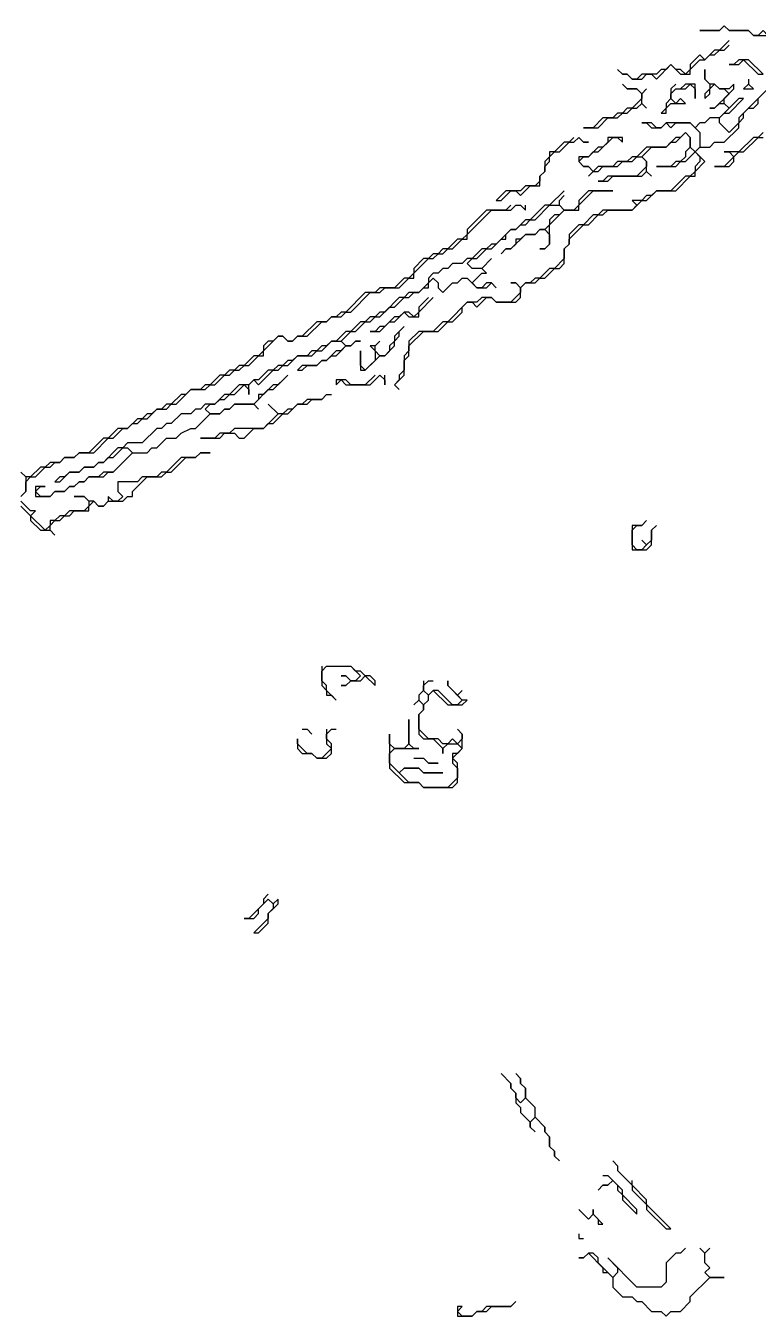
# Model space of a CAD drawing. Header units: metres. Extents: x 76363 to 76886, y 81203 to 81673.
# Drawn here: x 76711 to 76771.4, y 81478.2 to 81584.6 of the extents above; entities that cross this region are included whole.
import ezdxf

# ---------------------------------------------------------------- set-up
doc = ezdxf.new("R2010")
doc.units = ezdxf.units.M

msp = doc.modelspace()

# ---------------------------------------------------------------- linework, layer by layer
for points in [[(76768.6, 81584.6, 229.64), (76768.2, 81584.2, 229.62), (76766.6, 81584.2, 229.7), (76768.2, 81584.2, 229.62), (76768.6, 81584.6, 229.64), (76769, 81584.2, 229.62), (76770.6, 81584.2, 229.57), (76771, 81583.8, 229.66), (76772.2, 81583.8, 229.59), (76772.6, 81583.4, 229.68), (76773, 81583.4, 229.65), (76774.2, 81582.2, 229.81), (76773.8, 81582.6, 229.78), (76773.8, 81583, 229.74), (76773.4, 81583.4, 229.72), (76773, 81583.4, 229.65), (76772.6, 81583.8, 229.59), (76772.2, 81583.8, 229.59), (76771.8, 81584.2, 229.56), (76771.4, 81583.8, 229.66), (76771, 81583.8, 229.66), (76770.6, 81584.2, 229.57), (76769, 81584.2, 229.62)], [(76769, 81583.4, 229.96), (76768.2, 81582.6, 230.11), (76767.8, 81582.6, 230.05), (76767, 81581.8, 230.03), (76766.6, 81582.2, 229.89), (76765.8, 81581.4, 229.89), (76765.8, 81581, 229.91), (76765.4, 81580.6, 229.93), (76765, 81581, 229.87), (76764.6, 81581, 229.95), (76764.2, 81581.4, 229.89), (76763.8, 81581, 229.88), (76763.4, 81581, 229.98), (76763, 81580.6, 230.01), (76761.8, 81580.6, 229.87), (76761.4, 81580.2, 229.84), (76761, 81580.2, 229.85), (76760.6, 81580.6, 229.86), (76760.2, 81580.6, 229.79), (76759.8, 81581, 229.79), (76760.2, 81580.6, 229.79), (76760.6, 81580.6, 229.86), (76761, 81580.2, 229.85), (76761.8, 81580.2, 229.84), (76762.2, 81580.6, 229.91), (76762.6, 81580.6, 229.94), (76763, 81580.2, 230), (76764.2, 81581.4, 229.89), (76765, 81580.6, 229.97), (76765.8, 81580.6, 230), (76765.8, 81581, 229.91), (76766.6, 81581.8, 229.9), (76767, 81581.8, 230.03), (76767.4, 81582.2, 230.07), (76767.8, 81582.2, 230.15), (76768.2, 81582.6, 230.11), (76768.6, 81582.6, 230.17), (76769, 81583, 230.1)], [(76771.8, 81580.6, 231.09), (76770.6, 81581.8, 230.98), (76769.8, 81581.8, 230.98), (76769.4, 81581.4, 231.06), (76769, 81581.4, 230.84), (76769.8, 81581.4, 231.25), (76770.2, 81581.8, 231.04), (76771.4, 81580.6, 231.25), (76771.8, 81580.6, 231.09)], [(76772.2, 81579.4, 231.29), (76769.8, 81577, 231.9), (76769.8, 81576.6, 231.81), (76769, 81575.8, 231.62), (76768.2, 81576.6, 231.69), (76768.2, 81577, 231.59), (76768.6, 81577.4, 231.43), (76769, 81577.4, 231.69), (76770.2, 81578.6, 231.47), (76769.8, 81578.6, 231.43), (76769, 81577.8, 231.57), (76768.6, 81578.2, 231.26), (76768.6, 81578.6, 231.12), (76769.4, 81579.4, 231.05), (76769.4, 81579.8, 231.03), (76769, 81579.4, 230.93), (76768.2, 81579.4, 230.78), (76767.8, 81579.8, 230.73), (76767.4, 81579.8, 230.65), (76767, 81580.2, 230.56), (76767, 81581, 230.18), (76767, 81580.2, 230.56), (76767.4, 81579.8, 230.65), (76767.4, 81579.4, 230.72), (76767, 81579, 230.74), (76767, 81578.6, 230.98), (76767.4, 81579, 230.88), (76767.4, 81579.4, 230.72), (76767.8, 81579.8, 230.73), (76768.2, 81579.4, 230.78), (76768.6, 81579.4, 230.86), (76769, 81579, 230.99), (76767.8, 81577.8, 231.18), (76767.4, 81577.8, 231.08), (76767.8, 81577.8, 231.18), (76768.2, 81578.2, 231.19), (76768.6, 81578.2, 231.26), (76769, 81577.8, 231.57), (76768.2, 81577, 231.59), (76767.4, 81577, 231.29), (76767, 81576.6, 231.25), (76766.6, 81576.6, 231.12), (76766.2, 81576.2, 231.11), (76765.8, 81576.6, 230.97), (76763.8, 81576.6, 230.94), (76763.4, 81576.2, 230.97), (76763, 81576.2, 230.97), (76762.6, 81576.6, 230.79), (76761.8, 81576.6, 230.63), (76762.2, 81576.6, 230.72), (76762.6, 81576.2, 230.89), (76763.4, 81576.2, 230.97), (76763.8, 81576.6, 230.94), (76764.2, 81576.2, 231.04), (76764.6, 81576.6, 230.91), (76765.8, 81576.6, 230.97), (76766.6, 81575.8, 231.25), (76766.6, 81574.6, 231.12), (76766.2, 81574.2, 231.35), (76765.8, 81574.6, 231.57), (76765.8, 81575.4, 231.53), (76765.4, 81575.8, 231.28), (76765, 81575.4, 231.54), (76764.6, 81575.4, 231.39), (76763.8, 81574.6, 231.58), (76762.2, 81574.6, 231.67), (76761.4, 81573.8, 231.97), (76761, 81573.8, 231.82), (76760.6, 81573.4, 232), (76759.8, 81573.4, 231.92), (76759.4, 81573, 231.99), (76758.2, 81573, 231.71), (76757.8, 81572.6, 231.59), (76757.4, 81573, 231.21), (76757, 81573, 231.07), (76756.6, 81573.4, 230.72), (76757, 81573.8, 230.73), (76757.4, 81573.8, 230.88), (76757.8, 81574.2, 230.75), (76758.2, 81574.2, 230.8), (76759.4, 81575.4, 230.64), (76759.8, 81575.4, 230.75), (76760.2, 81575, 230.93), (76760.2, 81575.4, 230.86), (76759, 81575.4, 230.57), (76759, 81575, 230.7), (76758.6, 81574.6, 230.76), (76758.2, 81574.6, 230.65), (76757.4, 81573.8, 230.88), (76756.6, 81573.8, 230.66), (76756.6, 81573.4, 230.72), (76757, 81573, 231.07), (76757.4, 81573, 231.21), (76757.8, 81572.6, 231.59), (76757.4, 81572.2, 231.58), (76757.8, 81572.6, 231.59), (76758.2, 81572.6, 231.79), (76758.6, 81573, 231.8), (76759.8, 81573, 232.06), (76760.2, 81573.4, 231.85), (76761, 81573.4, 232), (76761.4, 81573.8, 231.97), (76761.8, 81573.8, 231.94), (76762.2, 81573.4, 232.14), (76762.2, 81573, 232.13), (76761.4, 81572.2, 232.17), (76759, 81572.2, 232.14), (76758.6, 81571.8, 232.02), (76758.2, 81571.8, 231.98), (76759, 81571.8, 232.01), (76759.4, 81572.2, 232.19), (76761.8, 81572.2, 232.18), (76762.2, 81572.6, 232.12), (76762.6, 81572.2, 231.79), (76762.2, 81572.6, 232.12), (76762.2, 81573.4, 232.14), (76761.8, 81573.8, 231.94), (76762.6, 81574.6, 231.7), (76763.8, 81574.6, 231.58), (76764.2, 81575, 231.52), (76764.6, 81575, 231.6), (76765.4, 81575.8, 231.28), (76765.8, 81575.4, 231.53), (76765.8, 81574.6, 231.57), (76765.4, 81574.2, 231.71), (76765.4, 81573.8, 231.78), (76765, 81573.4, 231.8), (76764.6, 81573.4, 231.83), (76764.2, 81573, 231.82), (76763, 81573, 231.9), (76764.6, 81573, 231.82), (76765, 81573.4, 231.8), (76765.4, 81573.4, 231.87), (76766.2, 81574.2, 231.35), (76766.6, 81573.8, 231), (76766.6, 81573.4, 230.81), (76766.2, 81573, 230.86), (76766.2, 81572.6, 230.62), (76765.8, 81572.2, 230.69), (76765.4, 81572.2, 230.92), (76764.2, 81571, 230.47), (76763, 81571, 231.05), (76762.6, 81570.6, 230.66), (76762.2, 81570.6, 230.85), (76761.8, 81570.2, 230.71), (76761, 81570.2, 231.02), (76761.4, 81569.8, 230.67), (76761, 81569.4, 230.52), (76758.6, 81569.4, 230.5), (76758.2, 81569, 230.48), (76757.8, 81569, 230.6), (76757, 81568.2, 230.51), (76756.6, 81568.2, 230.62), (76755.8, 81567.4, 230.38), (76755.8, 81566.6, 230.18), (76755.4, 81566.2, 230.32), (76755.4, 81565.4, 230.21), (76754.6, 81564.6, 230.22), (76754.2, 81564.6, 230.33), (76753.4, 81563.8, 229.99), (76753, 81563.8, 230.11), (76752.6, 81563.4, 229.98), (76752.2, 81563.4, 230.09), (76751.8, 81563, 229.89), (76751.4, 81563.4, 230.16), (76751, 81563.4, 230.18), (76751.4, 81563.4, 230.16), (76751.8, 81563, 229.89), (76751.8, 81562.6, 229.72), (76751, 81561.8, 229.88), (76749.8, 81561.8, 229.75), (76749.4, 81562.2, 229.91), (76748.6, 81562.2, 230.02), (76748.2, 81561.8, 229.89), (76747.4, 81561.8, 230.12), (76745.8, 81560.2, 229.82), (76745.4, 81560.2, 229.9), (76744.6, 81559.4, 229.91), (76743.4, 81559.4, 230.02), (76742.6, 81558.6, 230.03), (76742.6, 81557.8, 229.84), (76742.2, 81557.4, 229.85), (76742.2, 81556.2, 229.58), (76741.8, 81555.8, 229.68), (76741.8, 81555.4, 229.59), (76741.4, 81555, 229.69), (76741.8, 81554.6, 229.55), (76741.4, 81555, 229.69), (76742.2, 81555.8, 229.52), (76742.2, 81557, 229.73), (76742.6, 81557.4, 229.75), (76742.6, 81558.2, 229.86), (76743.8, 81559.4, 229.99), (76745, 81559.4, 229.83), (76745.8, 81560.2, 229.82), (76746.2, 81560.2, 229.71), (76747, 81561, 229.82), (76747, 81561.4, 229.91), (76747.4, 81561.8, 230.12), (76747.8, 81561.8, 230.1), (76748.2, 81561.4, 229.76), (76749, 81562.2, 229.9), (76749.4, 81562.2, 229.91), (76749.8, 81561.8, 229.75), (76751.4, 81561.8, 229.68), (76751.8, 81562.2, 229.67), (76751.8, 81563, 229.89), (76752.2, 81563.4, 230.09), (76753, 81563.4, 229.9), (76753.4, 81563.8, 229.99), (76753.8, 81563.8, 230.04), (76754.6, 81564.6, 230.22), (76755, 81564.6, 230.17), (76755.4, 81565, 230.2), (76755.4, 81566.2, 230.32), (76755.8, 81566.6, 230.18), (76755.8, 81567, 230.32), (76757, 81568.2, 230.51), (76757.4, 81568.2, 230.41), (76758.2, 81569, 230.48), (76758.6, 81569, 230.36), (76759, 81569.4, 230.45), (76761, 81569.4, 230.52), (76761.8, 81570.2, 230.71), (76762.2, 81570.2, 230.63), (76763, 81571, 231.05), (76764.6, 81571, 230.35), (76765.8, 81572.2, 230.69), (76766.2, 81572.2, 230.5), (76766.2, 81572.6, 230.62), (76767, 81573.4, 230.52), (76766.2, 81574.2, 231.35), (76766.6, 81574.6, 231.12), (76767.4, 81574.6, 231.11), (76767.8, 81575, 231.23), (76768.6, 81575, 231.51), (76769.8, 81576.2, 231.63), (76769.8, 81576.6, 231.81), (76770.2, 81577, 231.82), (76770.2, 81577.4, 231.84), (76770.6, 81577.8, 231.86), (76771, 81577.8, 231.63), (76771.4, 81578.2, 231.48), (76771.4, 81578.6, 231.47), (76772.2, 81579.4, 231.29)], [(76770.6, 81580.2, 231.39), (76770.6, 81579.8, 231.41), (76770.2, 81579.4, 231.31), (76771, 81579.4, 231.47), (76770.6, 81579.8, 231.41)], [(76760.2, 81579.8, 229.95), (76760.6, 81579.4, 229.97), (76761.4, 81579.4, 229.89), (76761.8, 81579, 229.95), (76761.8, 81578.6, 230.05), (76761, 81577.8, 230.05), (76760.6, 81577.8, 230.05), (76760.2, 81577.4, 230.04), (76759.8, 81577.4, 230.03), (76759.4, 81577, 230.02), (76758.6, 81577, 230.03), (76757.8, 81576.2, 230.14), (76757, 81576.2, 230.06), (76758.2, 81576.2, 230.14), (76759, 81577, 230.02), (76759.8, 81577, 230.09), (76760.2, 81577.4, 230.04), (76760.6, 81577.4, 230.07), (76761, 81577.8, 230.05), (76761.4, 81577.8, 230.12), (76761.8, 81578.2, 230.15), (76762.2, 81577.8, 230.32), (76761.8, 81578.2, 230.15), (76761.8, 81579, 229.95), (76762.2, 81579.4, 230.04), (76761.8, 81579, 229.95), (76761.4, 81579.4, 229.89), (76760.6, 81579.4, 229.97)], [(76764.6, 81579.8, 230.39), (76764.2, 81579.4, 230.49), (76764.2, 81578.6, 230.69), (76763.8, 81578.2, 230.67), (76763.8, 81577.8, 230.76), (76763.4, 81577.4, 230.71), (76763.8, 81577.4, 230.86), (76763.8, 81577.8, 230.76), (76764.2, 81578.2, 230.75), (76765.4, 81578.2, 230.66), (76765, 81578.6, 230.72), (76764.6, 81578.2, 230.83), (76764.2, 81578.6, 230.69), (76764.2, 81579, 230.62), (76764.6, 81579.4, 230.49), (76765.4, 81579.4, 230.38), (76765.8, 81579.8, 230.18), (76766.2, 81579.4, 230.37), (76766.2, 81578.6, 230.6), (76766.2, 81579.8, 230.28), (76765.4, 81579.8, 230.16), (76765, 81579.4, 230.49)], [(76756.2, 81575.4, 230.19), (76755.8, 81575, 230.21), (76755.4, 81575, 230.25), (76754.6, 81574.2, 230.3), (76754.2, 81574.2, 230.29), (76754.2, 81573.8, 230.28), (76753.8, 81573.4, 230.29), (76753.8, 81572.6, 230.31), (76753.4, 81572.2, 230.28), (76753.4, 81571.8, 230.27), (76753, 81571.4, 230.26), (76752.2, 81571.4, 230.23), (76751.8, 81571, 230.24), (76750.6, 81571, 230.09), (76749.8, 81570.2, 230.06), (76750.2, 81570.2, 230.06), (76751, 81571, 230.17), (76751.4, 81571, 230.17), (76751.8, 81570.6, 230.23), (76752.6, 81571.4, 230.22), (76753.4, 81571.4, 230.33), (76753.4, 81572.2, 230.28), (76753.8, 81572.6, 230.31), (76753.8, 81573, 230.32), (76754.2, 81573.4, 230.38), (76754.2, 81573.8, 230.28), (76754.6, 81574.2, 230.3), (76755, 81574.2, 230.32), (76755.8, 81575, 230.21), (76756.2, 81575, 230.21), (76756.6, 81575.4, 230.19), (76757, 81575, 230.32), (76757.4, 81575, 230.4), (76757, 81575, 230.32), (76756.6, 81575.4, 230.19)], [(76771.8, 81575.8, 230.18), (76771.4, 81575.4, 230.21), (76771, 81575.4, 230.45), (76769.8, 81574.2, 230.34), (76768.6, 81574.2, 230.78), (76769, 81574.2, 230.67), (76769.4, 81573.8, 230.3), (76768.6, 81573, 230.12), (76767.8, 81573, 230.12), (76769, 81573, 230.08), (76769.4, 81573.4, 230.1), (76769.4, 81573.8, 230.3), (76769.8, 81574.2, 230.34), (76770.2, 81574.2, 230.17), (76771.4, 81575.4, 230.21), (76771.8, 81575.4, 230.06)], [(76755.4, 81571, 231.19), (76754.2, 81569.8, 231.09), (76753.8, 81569.8, 230.99), (76752.6, 81568.6, 231.32), (76752.2, 81568.6, 231.25), (76751.4, 81567.8, 231.51), (76751, 81567.8, 231.46), (76749.8, 81566.6, 231.28), (76749.4, 81566.6, 231.12), (76749, 81566.2, 230.98), (76748.6, 81566.2, 230.81), (76747.8, 81565.4, 231), (76747.4, 81565.4, 230.79), (76747, 81565, 230.81), (76746.2, 81565, 230.5), (76745.8, 81564.6, 230.66), (76745.4, 81564.6, 230.44), (76745, 81564.2, 230.45), (76744.6, 81564.2, 230.3), (76744.2, 81563.8, 230.41), (76744.2, 81563.4, 230.7), (76743.4, 81562.6, 230.67), (76742.6, 81562.6, 230.34), (76742.2, 81562.2, 230.57), (76741.8, 81562.2, 230.45), (76740.6, 81561, 230.84), (76740.2, 81561, 230.76), (76739.8, 81560.6, 230.92), (76739.4, 81560.6, 230.79), (76739, 81560.2, 230.96), (76738.6, 81560.2, 230.81), (76737.8, 81559.4, 231.14), (76737.4, 81559.4, 231.14), (76736.6, 81558.6, 231.23), (76736.2, 81558.6, 231.18), (76735.8, 81558.2, 231.31), (76735.4, 81558.2, 231.19), (76735, 81557.8, 231.25), (76734.6, 81557.8, 231.04), (76734.2, 81557.4, 231.16), (76733.4, 81557.4, 231), (76733, 81557, 231.14), (76732.6, 81557, 231.02), (76732.2, 81556.6, 231.09), (76731.8, 81556.6, 230.9), (76731.4, 81556.2, 230.89), (76731, 81556.2, 230.76), (76730.2, 81555.4, 230.7), (76729.8, 81555.4, 230.51), (76729.4, 81555, 230.65), (76728.6, 81555, 230.54), (76727.8, 81554.2, 230.58), (76727.4, 81554.2, 230.5), (76726.6, 81553.4, 230.7), (76725.8, 81553.4, 230.59), (76725.4, 81553, 230.67), (76725, 81553, 230.5), (76724.6, 81552.6, 230.63), (76723.8, 81552.6, 230.4), (76723, 81551.8, 230.5), (76722.6, 81551.8, 230.45), (76722.2, 81551.4, 230.63), (76721.8, 81551.4, 230.44), (76720.6, 81550.2, 230.58), (76719.4, 81550.2, 230.35), (76719, 81549.8, 230.41), (76718.6, 81549.8, 230.16), (76717.4, 81548.6, 230.52), (76717, 81548.6, 230.27), (76716.6, 81548.2, 230.4), (76715.8, 81548.2, 230.25), (76715.4, 81547.8, 230.45), (76714.6, 81547.8, 230.19), (76714.2, 81547.4, 230.41), (76713.8, 81547.4, 230.3), (76713.4, 81547, 230.31), (76713.8, 81547, 230.54), (76714.6, 81547.8, 230.19), (76715.4, 81547.8, 230.45), (76715.8, 81548.2, 230.25), (76716.6, 81548.2, 230.4), (76717, 81548.6, 230.27), (76717.4, 81548.6, 230.52), (76717.8, 81549, 230.46), (76718.2, 81549, 230.69), (76719, 81549.8, 230.41), (76719.4, 81549.8, 230.49), (76719.8, 81549.4, 230.71), (76718.2, 81547.8, 230.71), (76717.4, 81547.8, 230.79), (76717, 81547.4, 230.74), (76716.2, 81547.4, 230.66), (76715.8, 81547, 230.67), (76715.4, 81547, 230.73), (76715, 81546.6, 230.6), (76714.6, 81546.6, 230.6), (76714.2, 81546.2, 230.62), (76713.4, 81546.2, 230.58), (76713, 81545.8, 230.42), (76712.2, 81545.8, 230.38), (76711.8, 81546.2, 230.28), (76712.2, 81546.6, 230.14), (76712.6, 81546.6, 230.22), (76711.8, 81546.6, 229.94), (76711.8, 81545.8, 230.34), (76713, 81545.8, 230.42), (76713.4, 81546.2, 230.58), (76714.2, 81546.2, 230.62), (76714.6, 81546.6, 230.6), (76715, 81546.6, 230.6), (76715.4, 81547, 230.73), (76715.8, 81547, 230.67), (76716.2, 81547.4, 230.66), (76717.4, 81547.4, 230.72), (76717.8, 81547.8, 230.79), (76718.2, 81547.8, 230.71), (76719.8, 81549.4, 230.71), (76721, 81549.4, 230.85), (76721.4, 81549.8, 230.87), (76721.8, 81549.8, 230.87), (76722.6, 81550.6, 230.77), (76723.4, 81550.6, 230.74), (76723.8, 81551, 230.83), (76724.6, 81551.4, 230.85), (76725, 81551.4, 230.85), (76726.2, 81552.6, 230.89), (76727, 81552.6, 230.9), (76727.4, 81553, 230.91), (76727.8, 81553, 230.89), (76728.2, 81553.4, 230.85), (76729.8, 81553.4, 230.76), (76730.2, 81553, 230.67), (76729.8, 81553.4, 230.76), (76731, 81554.6, 231.16), (76731.4, 81554.6, 231.14), (76732.6, 81555.8, 231.32), (76731.8, 81555, 231.21), (76731.4, 81555, 231.25), (76730.6, 81554.2, 231.1), (76730.2, 81554.2, 231.11), (76730.2, 81553.8, 230.94), (76729.8, 81553.4, 230.76), (76728.2, 81553.4, 230.85), (76727.8, 81553, 230.89), (76727.4, 81553, 230.91), (76727, 81552.6, 230.9), (76726.2, 81552.6, 230.89), (76725.8, 81553, 230.76), (76726.2, 81553.4, 230.62), (76726.6, 81553.4, 230.7), (76727, 81553.8, 230.6), (76727.4, 81553.8, 230.66), (76727.8, 81554.2, 230.58), (76728.2, 81554.2, 230.65), (76729, 81555, 230.61), (76729.4, 81554.6, 230.75), (76729.4, 81554.2, 230.84), (76729.4, 81555, 230.65), (76729.8, 81555.4, 230.51), (76730.2, 81555, 230.99), (76731.4, 81556.2, 230.89), (76731.8, 81556.2, 231.15), (76732.2, 81556.6, 231.09), (76732.6, 81556.6, 231.24), (76733.4, 81557.4, 231), (76734.6, 81557.4, 231.31), (76735, 81557.8, 231.25), (76735.4, 81557.8, 231.37), (76736.2, 81558.6, 231.18), (76737, 81558.6, 231.4), (76737.4, 81558.2, 231.53), (76737, 81557.8, 231.55), (76736.6, 81557.8, 231.63), (76735.8, 81557, 231.52), (76735.4, 81557, 231.6), (76735, 81556.6, 231.46), (76733.8, 81556.6, 231.4), (76733.4, 81556.2, 231.34), (76733.8, 81556.2, 231.42), (76734.2, 81556.6, 231.5), (76735, 81556.6, 231.46), (76735.4, 81557, 231.6), (76735.8, 81557, 231.52), (76736.2, 81557.4, 231.62), (76736.6, 81557.4, 231.59), (76737.4, 81558.2, 231.53), (76737.8, 81558.2, 231.52), (76738.2, 81558.6, 231.58), (76738.6, 81558.6, 231.38), (76738.2, 81558.6, 231.58), (76737.8, 81558.2, 231.52), (76737.4, 81558.2, 231.53), (76737, 81558.6, 231.4), (76737.8, 81559.4, 231.14), (76738.2, 81559.4, 231.34), (76739, 81560.2, 230.96), (76739.4, 81560.2, 231.05), (76739.8, 81560.6, 230.92), (76740.2, 81560.6, 231.01), (76741, 81561.4, 230.75), (76741.4, 81561.4, 230.93), (76742.2, 81562.2, 230.57), (76742.6, 81562.2, 230.66), (76743, 81562.6, 230.53), (76743.4, 81562.6, 230.67), (76743.8, 81563, 230.68), (76744.2, 81563, 230.72), (76744.2, 81563.4, 230.7), (76744.6, 81563.8, 230.64), (76745, 81563.4, 230.66), (76745, 81563, 230.68), (76745.4, 81562.6, 230.66), (76746.2, 81563.4, 230.84), (76746.6, 81563.4, 230.9), (76747, 81563.8, 231.01), (76747.4, 81563.8, 230.97), (76748.2, 81563, 230.44), (76749, 81563, 230.43), (76749.4, 81563.4, 230.71), (76749.8, 81563, 230.4), (76749.4, 81563.4, 230.71), (76749, 81563.4, 230.63), (76748.6, 81563, 230.44), (76748.2, 81563, 230.44), (76747.8, 81563.4, 230.8), (76748.6, 81564.2, 231.03), (76749, 81564.2, 230.99), (76748.6, 81564.6, 231.12), (76749.4, 81565.4, 231.31), (76748.6, 81564.6, 231.12), (76747.8, 81564.6, 231.28), (76747.4, 81565, 230.99), (76747.8, 81565.4, 231), (76748.2, 81565.4, 231.04), (76749, 81566.2, 230.98), (76749.4, 81566.2, 231.19), (76750.2, 81567, 231.28), (76750.6, 81567, 231.65), (76750.6, 81567.4, 231.41), (76751, 81567.8, 231.46), (76751.4, 81567.8, 231.51), (76751.8, 81568.2, 231.35), (76752.2, 81568.2, 231.49), (76752.6, 81568.6, 231.32), (76753, 81568.6, 231.4), (76754.2, 81569.8, 231.09), (76755, 81569.8, 231.32), (76755.4, 81569.4, 231.31), (76755, 81569, 231.3), (76754.6, 81569, 231.44), (76754.2, 81568.6, 231.5), (76754.2, 81568.2, 231.49), (76753.8, 81567.8, 231.51), (76753.4, 81567.8, 231.55), (76753, 81567.4, 231.61), (76752.2, 81567.4, 231.79), (76751.8, 81567, 231.79), (76751.4, 81567, 231.75), (76751.4, 81566.6, 231.68), (76751, 81566.2, 231.56), (76750.6, 81566.2, 231.56), (76750.2, 81565.8, 231.4), (76750.6, 81566.2, 231.56), (76751, 81566.2, 231.56), (76752.2, 81567.4, 231.79), (76753, 81567.4, 231.61), (76753.4, 81567.8, 231.55), (76753.8, 81567.8, 231.51), (76754.2, 81567.4, 231.3), (76754.2, 81566.6, 231.11), (76753.8, 81566.2, 231.09), (76753.4, 81566.2, 231.02), (76753.8, 81566.2, 231.09), (76754.2, 81566.6, 231.11), (76754.2, 81568.2, 231.49), (76755.4, 81569.4, 231.31), (76756.6, 81569.4, 231.3), (76756.6, 81569.8, 231.48), (76757.8, 81571, 231.67), (76759.4, 81571, 231.73), (76757.4, 81571, 231.6), (76756.6, 81570.2, 231.49), (76756.6, 81569.8, 231.48), (76756.2, 81569.4, 231.38), (76755.4, 81569.4, 231.31), (76755, 81569.8, 231.32), (76755, 81570.2, 231.3), (76755.4, 81570.6, 231.21)], [(76751, 81569.8, 230.35), (76750.6, 81569.4, 230.37), (76749, 81569.4, 230.03), (76747.4, 81567.8, 229.88), (76747.4, 81567.4, 229.91), (76747, 81567, 229.89), (76746.6, 81567, 229.85), (76745.8, 81566.2, 229.85), (76745.4, 81566.2, 229.82), (76745, 81565.8, 229.81), (76744.6, 81565.8, 229.81), (76744.2, 81565.4, 229.71), (76743.8, 81565.4, 229.71), (76743, 81564.6, 229.72), (76743, 81564.2, 229.74), (76742.6, 81563.8, 229.83), (76742.2, 81563.8, 229.76), (76741.4, 81563, 229.93), (76740.2, 81563, 229.78), (76739.8, 81562.6, 229.84), (76739, 81562.6, 229.84), (76737.4, 81561, 230.03), (76737, 81561, 230), (76736.6, 81560.6, 230.14), (76736.2, 81560.6, 230.15), (76735.8, 81560.2, 230.2), (76735, 81560.2, 230.05), (76733.8, 81559, 230.09), (76733.4, 81559, 230.06), (76733, 81558.6, 230.1), (76732.6, 81558.6, 230.07), (76732.2, 81559, 230.01), (76731.8, 81559, 229.93), (76731.4, 81558.6, 229.91), (76731, 81558.6, 229.84), (76730.6, 81558.2, 229.83), (76730.6, 81557.8, 229.89), (76730.2, 81557.4, 229.91), (76729.8, 81557.4, 229.87), (76729, 81556.6, 229.84), (76728.6, 81556.6, 229.84), (76728.2, 81556.2, 229.83), (76727.8, 81556.2, 229.82), (76727.4, 81555.8, 229.81), (76727, 81555.8, 229.81), (76726.2, 81555, 229.81), (76725.8, 81555, 229.78), (76725.4, 81554.6, 229.88), (76724.6, 81554.6, 229.8), (76724.2, 81554.2, 229.8), (76723.8, 81554.2, 229.75), (76723, 81553.4, 229.8), (76722.6, 81553.4, 229.8), (76722.2, 81553, 229.78), (76721.8, 81553, 229.78), (76721.4, 81552.6, 229.76), (76721, 81552.6, 229.83), (76720.6, 81552.2, 229.83), (76720.2, 81552.2, 229.83), (76719.4, 81551.4, 229.87), (76718.6, 81551.4, 229.8), (76717.8, 81550.6, 229.84), (76717.4, 81550.6, 229.77), (76716.2, 81549.4, 229.72), (76715.4, 81549.4, 229.64), (76715, 81549, 229.63), (76714.2, 81549, 229.67), (76713.8, 81548.6, 229.66), (76713, 81548.6, 229.54), (76712.6, 81548.2, 229.6), (76712.2, 81548.2, 229.49), (76711.4, 81547.4, 229.57), (76711, 81547.4, 229.57), (76710.6, 81547.8, 229.43)], [(76710.6, 81545.8, 229.81), (76711, 81546.2, 229.9), (76711, 81547, 229.63), (76711.4, 81547.4, 229.57), (76711.8, 81547.4, 229.54), (76712.6, 81548.2, 229.6), (76713, 81548.2, 229.6), (76713.4, 81548.6, 229.54), (76713.8, 81548.6, 229.66), (76714.2, 81549, 229.67), (76715, 81549, 229.63), (76715.4, 81549.4, 229.64), (76716.6, 81549.4, 229.79), (76717.8, 81550.6, 229.84), (76718.2, 81550.6, 229.84), (76719, 81551.4, 229.8), (76719.4, 81551.4, 229.87), (76719.8, 81551.8, 229.84), (76720.2, 81551.8, 229.83), (76720.6, 81552.2, 229.83), (76721, 81552.2, 229.82), (76721.8, 81553, 229.78), (76722.6, 81553, 229.8), (76723, 81553.4, 229.8), (76723.4, 81553.4, 229.87), (76724.6, 81554.6, 229.8), (76725.8, 81554.6, 229.88), (76726.2, 81555, 229.81), (76726.6, 81555, 229.85), (76727.4, 81555.8, 229.81), (76727.8, 81555.8, 229.8), (76728.2, 81556.2, 229.83), (76728.6, 81556.2, 229.82), (76729, 81556.6, 229.84), (76729.4, 81556.6, 229.91), (76730.2, 81557.4, 229.91), (76730.6, 81557.4, 229.99), (76730.6, 81557.8, 229.89), (76731.8, 81559, 229.93), (76732.2, 81559, 230.01), (76732.6, 81558.6, 230.07), (76733, 81558.6, 230.1), (76733.4, 81559, 230.06), (76734.2, 81559, 230.16), (76735.4, 81560.2, 230.13), (76735.8, 81560.2, 230.2), (76736.2, 81560.6, 230.15), (76737, 81560.6, 230.06), (76737.4, 81561, 230.03), (76737.8, 81561, 230.01), (76739.4, 81562.6, 229.83), (76740.2, 81562.6, 229.84), (76740.6, 81563, 229.85), (76741.8, 81563, 229.95), (76742.6, 81563.8, 229.83), (76743, 81563.8, 229.84), (76743, 81564.2, 229.74), (76744.2, 81565.4, 229.71), (76744.6, 81565.4, 229.82), (76745, 81565.8, 229.81), (76745.4, 81565.8, 229.81), (76745.8, 81566.2, 229.85), (76746.2, 81566.2, 229.87), (76747, 81567, 229.89), (76747.4, 81567, 230), (76747.4, 81567.4, 229.91), (76749.4, 81569.4, 230.1), (76751, 81569.4, 230.44), (76751.4, 81569.8, 230.42), (76751.8, 81569.8, 230.57), (76752.2, 81569.4, 230.78), (76752.2, 81569.8, 230.65)], [(76744.2, 81562.2, 231.03), (76743.4, 81561.4, 230.84), (76743.4, 81561, 230.75), (76743, 81560.6, 230.73), (76742.6, 81561, 230.82), (76742.2, 81561, 230.98), (76741.8, 81560.6, 231.12), (76741.4, 81560.6, 231.24), (76740.6, 81559.8, 231.28), (76740.2, 81559.8, 231.32), (76739.8, 81559.4, 231.3), (76739.4, 81559.4, 231.23), (76740.2, 81559.4, 231.28), (76741, 81560.2, 231.23), (76741.4, 81560.2, 231.1), (76742.2, 81561, 230.98), (76742.6, 81560.6, 230.73), (76743.4, 81560.6, 230.69), (76743.4, 81561, 230.75), (76744.6, 81562.2, 230.95)], [(76742.2, 81559.8, 230.54), (76741.4, 81559, 230.65), (76741.4, 81558.6, 230.42), (76741, 81558.2, 230.54), (76741, 81557.8, 230.39), (76740.6, 81557.4, 230.41), (76740.2, 81557.4, 230.53), (76739.8, 81557.8, 230.74), (76739.8, 81558.2, 230.86), (76740.2, 81558.6, 231.08), (76739.8, 81558.2, 230.86), (76739.4, 81558.2, 230.98), (76739.8, 81557.8, 230.74), (76739.8, 81557, 230.35), (76739, 81556.2, 230.49), (76738.6, 81556.6, 230.93), (76738.6, 81557.8, 231.27), (76738.6, 81556.2, 230.65), (76739, 81556.2, 230.49), (76740.2, 81557.4, 230.53), (76740.6, 81557.4, 230.41), (76741.4, 81558.2, 230.33), (76741.4, 81558.6, 230.42), (76741.8, 81559, 230.41), (76741.8, 81559.4, 230.53)], [(76739.8, 81555.8, 230.05), (76739, 81555, 230.11), (76737.8, 81555, 230.19), (76737.4, 81555.4, 230.44), (76736.6, 81555.4, 230.68), (76736.6, 81555, 230.51), (76737, 81555.4, 230.48), (76737.4, 81555, 230.35), (76739.4, 81555, 230.04), (76740.2, 81555.8, 230.05), (76740.6, 81555.4, 229.85), (76740.6, 81555, 229.88), (76740.6, 81555.8, 229.95)], [(76735.8, 81554.2, 230.17), (76735.4, 81553.8, 230.12), (76734.2, 81553.8, 230.23), (76733.8, 81553.4, 230.14), (76733.4, 81553.4, 230.17), (76733, 81553, 230.09), (76732.6, 81553, 230.12), (76732.2, 81552.6, 230.07), (76731.8, 81552.6, 230.16), (76731, 81553.4, 230.71), (76731.8, 81552.6, 230.16), (76730.6, 81551.4, 230.06), (76728.2, 81551.4, 230.22), (76727.8, 81551, 230.13), (76727, 81551, 230.28), (76726.6, 81550.6, 230.15), (76725.4, 81550.6, 230.46), (76727, 81550.6, 230.03), (76727.4, 81551, 230.17), (76728.2, 81551, 230.06), (76728.6, 81550.6, 229.96), (76729, 81550.6, 229.96), (76729.8, 81551.4, 229.99), (76730.6, 81551.4, 230.06), (76731, 81551.8, 230.12), (76731.4, 81551.8, 230.02), (76732.2, 81552.6, 230.07), (76732.6, 81552.6, 230), (76733.4, 81553.4, 230.17), (76734.2, 81553.4, 230.14), (76734.6, 81553.8, 230.23), (76735.4, 81553.8, 230.12), (76735.8, 81554.2, 230.17), (76736.2, 81554.2, 230.17)], [(76710.6, 81545, 229.62), (76711.4, 81544.2, 229.66), (76711.4, 81543.8, 229.57), (76712.2, 81543, 229.45), (76713, 81543, 229.37), (76713.4, 81542.6, 229.27), (76713, 81543, 229.37), (76713, 81543.4, 229.39), (76713.4, 81543.8, 229.56), (76713.8, 81543.8, 229.59), (76714.2, 81544.2, 229.69), (76714.6, 81544.2, 229.57), (76715, 81544.6, 229.74), (76716.2, 81544.6, 229.58), (76716.2, 81545, 229.68), (76716.6, 81545.4, 229.81), (76717, 81545, 229.71), (76717.4, 81545, 229.79), (76717.8, 81545.4, 229.88), (76719, 81545.4, 229.53), (76719.4, 81545.8, 229.7), (76719.8, 81545.8, 229.55), (76719.8, 81546.2, 229.69), (76721, 81547.4, 229.74), (76722.2, 81547.4, 229.76), (76722.6, 81547.8, 229.81), (76723, 81547.8, 229.73), (76724.2, 81549, 229.98), (76725, 81549, 229.89), (76725.4, 81549.4, 230), (76726.2, 81549.4, 229.91), (76725.4, 81549.4, 230), (76725, 81549, 229.89), (76723.8, 81549, 229.98), (76722.6, 81547.8, 229.81), (76722.2, 81547.8, 229.85), (76721.8, 81547.4, 229.76), (76720.6, 81547.4, 229.81), (76720.2, 81547, 229.75), (76718.6, 81547, 230.24), (76718.6, 81546.2, 229.88), (76719, 81545.8, 229.75), (76718.6, 81545.4, 229.61), (76718.2, 81545.4, 229.69), (76717.8, 81545.8, 230.07), (76717.8, 81545.4, 229.88), (76717.4, 81545, 229.79), (76717, 81545, 229.71), (76716.6, 81545.4, 229.81), (76716.2, 81545.4, 229.81), (76715.8, 81545.8, 230.09), (76715, 81545.8, 230.28), (76715.8, 81545.8, 230.09), (76716.2, 81545.4, 229.81), (76716.2, 81545, 229.68), (76715.8, 81544.6, 229.74), (76714.6, 81544.6, 229.82), (76714.2, 81544.2, 229.69), (76713.8, 81544.2, 229.81), (76713.4, 81543.8, 229.56), (76713, 81543.8, 229.52), (76713, 81543.4, 229.39), (76712.6, 81543, 229.43), (76711.4, 81544.2, 229.66), (76711.8, 81544.6, 230.01), (76711.4, 81544.6, 229.83), (76710.6, 81545.4, 229.74)], [(76710.6, 81547.8, 229.43), (76711, 81547.4, 229.57), (76711, 81546.2, 229.9), (76710.6, 81545.8, 229.81)], [(76762.2, 81543.8, 230.19), (76761.8, 81543.4, 230.29), (76761, 81543.4, 230.25), (76761, 81541.4, 230.16), (76762.2, 81541.4, 230.43), (76762.6, 81541.8, 230.37), (76762.6, 81543, 230.35), (76763, 81543.4, 230.36), (76762.6, 81543, 230.35), (76762.6, 81542.2, 230.38), (76762.2, 81541.8, 230.53), (76761.8, 81542.2, 230.66), (76762.2, 81541.8, 230.53), (76761.8, 81541.4, 230.48), (76761.4, 81541.4, 230.35), (76761, 81541.8, 230.26), (76761, 81543, 230.27), (76761.4, 81543.4, 230.29), (76761.8, 81543.4, 230.29)], [(76735.4, 81531.8, 230.18), (76735.4, 81530.2, 230.11), (76735.8, 81529.8, 230.16), (76735.8, 81529.4, 230.14), (76736.2, 81529.4, 230.14), (76736.6, 81529, 230.12), (76735.8, 81529.8, 230.16), (76735.8, 81530.2, 230.22), (76735.4, 81530.6, 230.12), (76735.4, 81531.4, 230.16), (76735.8, 81531.8, 230.17), (76737.8, 81531.8, 230.09), (76738.6, 81531, 230.13), (76738.2, 81530.6, 230.19), (76737.8, 81530.6, 230.34), (76737.4, 81531, 230.28), (76737, 81531, 230.36), (76737.4, 81531, 230.28), (76737.8, 81530.6, 230.34), (76737.4, 81530.2, 230.48), (76737, 81530.2, 230.48), (76737.4, 81530.2, 230.48), (76737.8, 81530.6, 230.34), (76738.6, 81530.6, 230.19), (76739, 81531, 230.15), (76739.8, 81530.2, 230.16), (76739.8, 81530.6, 230.19), (76739.4, 81531, 230.2), (76739, 81531, 230.15), (76738.6, 81531.4, 230.15), (76738.2, 81531.4, 230.08), (76737.8, 81531.8, 230.09)], [(76743.8, 81530.6, 230.32), (76743.8, 81529.8, 230.24), (76743.4, 81529.4, 230.27), (76743.4, 81529, 230.33), (76743, 81528.6, 230.31), (76743.4, 81529, 230.33), (76743.8, 81528.6, 230.08), (76743.8, 81528.2, 230.06), (76743.4, 81527.8, 230.12), (76743.4, 81526.2, 230.06), (76743.8, 81525.8, 230.03), (76744.6, 81525.8, 229.98), (76745.4, 81525, 230.03), (76745.4, 81524.6, 230.25), (76745.4, 81525, 230.03), (76745.8, 81525.4, 230.01), (76746.6, 81525.4, 230.16), (76747, 81525, 230.34), (76746.6, 81524.6, 230.43), (76746.2, 81524.6, 230.24), (76746.2, 81523.8, 230.52), (76746.6, 81523.4, 230.53), (76746.6, 81522.6, 230.5), (76745.8, 81521.8, 230.54), (76743.8, 81521.8, 230.57), (76743.4, 81522.2, 230.68), (76742.6, 81522.2, 230.5), (76741.8, 81523, 230.71), (76742.2, 81523.4, 230.94), (76743.4, 81523.4, 231.38), (76743.8, 81523, 231.29), (76745.4, 81523, 231.13), (76743.8, 81523, 231.29), (76743.4, 81523.4, 231.38), (76742.2, 81523.4, 230.94), (76741.8, 81523, 230.71), (76741, 81523.8, 230.45), (76741, 81524.6, 230.45), (76741.4, 81525, 230.47), (76743.4, 81525, 230.42), (76743, 81525, 230.46), (76742.6, 81525.4, 230.51), (76742.6, 81527.4, 230.41), (76742.6, 81525.4, 230.51), (76742.2, 81525, 230.66), (76741.4, 81525, 230.47), (76741, 81525.4, 230.41), (76741, 81526.2, 230.37), (76741, 81523.4, 230.45), (76742.2, 81522.2, 230.46), (76743.4, 81522.2, 230.68), (76743.8, 81521.8, 230.57), (76746.2, 81521.8, 230.5), (76746.6, 81522.2, 230.48), (76746.6, 81523.8, 230.55), (76746.2, 81524.2, 230.42), (76747, 81525, 230.34), (76747, 81526.2, 230.2), (76746.6, 81526.6, 230.14), (76747, 81526.2, 230.2), (76747, 81525.8, 230.25), (76746.6, 81525.4, 230.16), (76746.2, 81525.8, 230.08), (76745.8, 81525.4, 230.01), (76745.4, 81525.4, 229.97), (76745, 81525.8, 229.96), (76744.2, 81525.8, 230.04), (76743.4, 81526.6, 230.15), (76743.4, 81527.8, 230.12), (76743.8, 81528.2, 230.06), (76743.8, 81528.6, 230.08), (76744.2, 81529, 230.02), (76744.2, 81529.4, 230.11), (76744.6, 81529.8, 230.13), (76745.8, 81528.6, 230.15), (76747, 81528.6, 230.15), (76747.4, 81529, 230.24), (76747, 81529, 230.32), (76746.6, 81529.4, 230.34), (76747, 81529.8, 230.31), (76746.6, 81529.4, 230.34), (76745.8, 81530.2, 230.3), (76745.8, 81530.6, 230.28), (76745.8, 81530.2, 230.3), (76747, 81529, 230.32), (76746.6, 81528.6, 230.19), (76746.2, 81528.6, 230.22), (76745, 81529.8, 230.13), (76744.6, 81529.8, 230.13), (76744.2, 81529.4, 230.11), (76743.8, 81529.8, 230.24), (76743.8, 81530.2, 230.3), (76744.2, 81530.6, 230.28), (76744.6, 81530.6, 230.24)], [(76735.8, 81526.6, 230.22), (76735.8, 81525.4, 230.43), (76736.2, 81525, 230.37), (76735.4, 81524.2, 230.45), (76735, 81524.2, 230.46), (76734.6, 81524.6, 230.58), (76734.2, 81524.6, 230.32), (76733.4, 81525.4, 230.44), (76733.4, 81525.8, 230.53), (76733.4, 81525, 230.38), (76733.8, 81524.6, 230.32), (76734.6, 81524.6, 230.58), (76735, 81524.2, 230.46), (76735.8, 81524.2, 230.4), (76736.2, 81524.6, 230.35), (76736.2, 81525.4, 230.42), (76735.8, 81525.8, 230.45), (76735.8, 81526.2, 230.38), (76736.2, 81526.6, 230.25), (76736.6, 81526.6, 230.32)], [(76733.8, 81526.6, 230.45), (76734.2, 81526.6, 230.39), (76734.6, 81526.2, 230.44), (76734.2, 81526.6, 230.39)], [(76734.6, 81525.4, 230.74)], [(76743, 81524.2, 230.89), (76743.8, 81524.2, 230.84), (76744.2, 81523.8, 231.02), (76745, 81523.8, 230.78), (76744.2, 81523.8, 231.02), (76743.8, 81524.2, 230.84)], [(76731, 81513, 230.05), (76730.6, 81512.6, 230.03), (76730.6, 81512.2, 230.01), (76729.4, 81511, 229.89), (76729, 81511, 229.89), (76729.8, 81511, 229.96), (76730.2, 81511.4, 229.98), (76730.2, 81511.8, 230), (76731, 81512.6, 230.03), (76731.4, 81512.2, 230.17), (76731.4, 81511.8, 230.19), (76731, 81511.4, 230.13), (76731, 81511, 230.19), (76729.8, 81509.8, 230.19), (76730.2, 81509.8, 230.22), (76731, 81510.6, 230.26), (76731, 81511.4, 230.13), (76731.8, 81512.2, 230.24), (76731.8, 81512.6, 230.18), (76731.4, 81512.2, 230.17), (76731, 81512.6, 230.03)], [(76750.2, 81498.2, 230.4), (76751, 81497.4, 230.37), (76751, 81497, 230.42), (76751.4, 81496.6, 230.4), (76751.4, 81495.8, 230.45), (76751.8, 81495.4, 230.4), (76751.8, 81495, 230.49), (76752.6, 81494.2, 230.41), (76752.6, 81493.8, 230.51), (76753, 81493.4, 230.45), (76752.6, 81493.8, 230.51), (76752.6, 81494.2, 230.41), (76753, 81494.6, 230.31), (76753.8, 81493.8, 230.28), (76753.8, 81493.4, 230.28), (76754.2, 81493, 230.31), (76754.2, 81492.2, 230.32), (76754.6, 81491.8, 230.34), (76754.6, 81491.4, 230.31), (76755, 81491, 230.31), (76754.6, 81491.4, 230.31), (76754.6, 81491.8, 230.34), (76754.2, 81492.2, 230.32), (76754.2, 81493, 230.31), (76753.8, 81493.4, 230.28), (76753.8, 81493.8, 230.28), (76753, 81494.6, 230.31), (76753, 81495.4, 230.19), (76752.2, 81496.2, 230.19), (76752.2, 81497, 230.19), (76751.8, 81497.4, 230.21), (76751.8, 81497.8, 230.22), (76751.4, 81498.2, 230.25), (76751.8, 81497.8, 230.22), (76751.8, 81497.4, 230.21), (76752.2, 81497, 230.19), (76752.2, 81496.2, 230.19), (76751.8, 81495.8, 230.33), (76751.4, 81496.2, 230.47), (76751.4, 81496.6, 230.4), (76751, 81497, 230.42), (76751, 81497.4, 230.37)], [(76759.4, 81491, 230.44), (76759.8, 81490.6, 230.45), (76759.8, 81490.2, 230.47), (76761, 81489, 230.46), (76761, 81488.6, 230.49), (76762.2, 81487.4, 230.5), (76762.2, 81487, 230.48), (76763.8, 81485.4, 230.4), (76764.2, 81485.4, 230.4), (76762.2, 81487.4, 230.5), (76762.2, 81487.8, 230.44), (76761, 81489, 230.46), (76761, 81489.4, 230.44)], [(76758.6, 81489.8, 230.29), (76759, 81489.8, 230.31), (76759.4, 81489.4, 230.3), (76759, 81489, 230.19), (76758.6, 81489, 230.2), (76758.2, 81488.6, 230.18), (76758.6, 81489, 230.2), (76759, 81489, 230.19), (76759.4, 81489.4, 230.3), (76759.8, 81489, 230.2), (76759.8, 81488.6, 230.14), (76760.2, 81488.2, 230.12), (76760.2, 81487.8, 230.06), (76761.4, 81486.6, 230.13), (76761.4, 81487, 230.18), (76760.2, 81488.2, 230.12), (76760.2, 81488.6, 230.13), (76759, 81489.8, 230.31)], [(76756.6, 81487, 230.27), (76757.4, 81486.2, 230.12), (76757.8, 81486.6, 230.02), (76758.2, 81486.2, 230.02), (76758.2, 81485.8, 230.08), (76758.6, 81485.8, 230.06), (76757.8, 81486.6, 230.02), (76757.8, 81487, 230.03), (76757.8, 81486.6, 230.02), (76757.4, 81486.2, 230.12)], [(76756.6, 81485, 230.18), (76756.6, 81484.6, 230.09), (76757, 81484.6, 230.09)], [(76765.4, 81483.8, 230.2), (76765, 81483.4, 230.12), (76764.6, 81483.4, 230.08), (76763.8, 81482.6, 229.97), (76763.8, 81481, 230.15), (76763.4, 81480.6, 230.12), (76761.4, 81480.6, 230.04), (76759, 81483, 230.12), (76759.8, 81482.2, 230.05), (76759.8, 81481.8, 230.06), (76759.4, 81481.4, 229.78), (76758.2, 81482.6, 229.84), (76758.2, 81483, 229.93), (76757.8, 81483.4, 230.04), (76757.4, 81483.4, 229.87), (76757, 81483, 229.86), (76756.6, 81483, 229.9), (76757, 81483, 229.86), (76757.4, 81483.4, 229.87), (76758.6, 81482.2, 229.82), (76758.6, 81481.8, 229.81), (76759, 81481.8, 229.84), (76759.4, 81481.4, 229.78), (76759.4, 81480.6, 229.6), (76760.2, 81479.8, 229.52), (76761, 81479.8, 229.68), (76761.4, 81479.4, 229.5), (76761.8, 81479.4, 229.53), (76762.6, 81478.6, 229.34), (76763.4, 81478.6, 229.42), (76763.8, 81478.2, 229.29), (76764.2, 81478.6, 229.49), (76765, 81478.6, 229.34), (76765.8, 81479.4, 229.52), (76765.8, 81479.8, 229.65), (76767.4, 81481.4, 229.75), (76768.6, 81481.4, 229.68), (76767.4, 81481.4, 229.75), (76767, 81481.8, 229.92), (76767.4, 81482.2, 229.87), (76767, 81482.6, 230.04), (76767, 81483.4, 230.08), (76767.4, 81483.8, 230.09), (76767, 81483.4, 230.08), (76766.6, 81483.8, 230.09)], [(76751.4, 81479.4, 229.72), (76751, 81479, 229.77), (76749, 81479, 229.72), (76748.6, 81478.6, 229.74), (76748.2, 81478.6, 229.7), (76747.8, 81478.2, 229.69), (76747, 81478.2, 229.72), (76746.6, 81478.6, 229.76), (76747, 81479, 229.84), (76746.6, 81479, 229.88), (76746.6, 81478.2, 229.76), (76747.8, 81478.2, 229.69), (76748.2, 81478.6, 229.7), (76749, 81478.6, 229.72), (76749.4, 81479, 229.71), (76751, 81479, 229.77)]]:
    msp.add_polyline3d(points)

doc.saveas('drawing.dxf')
